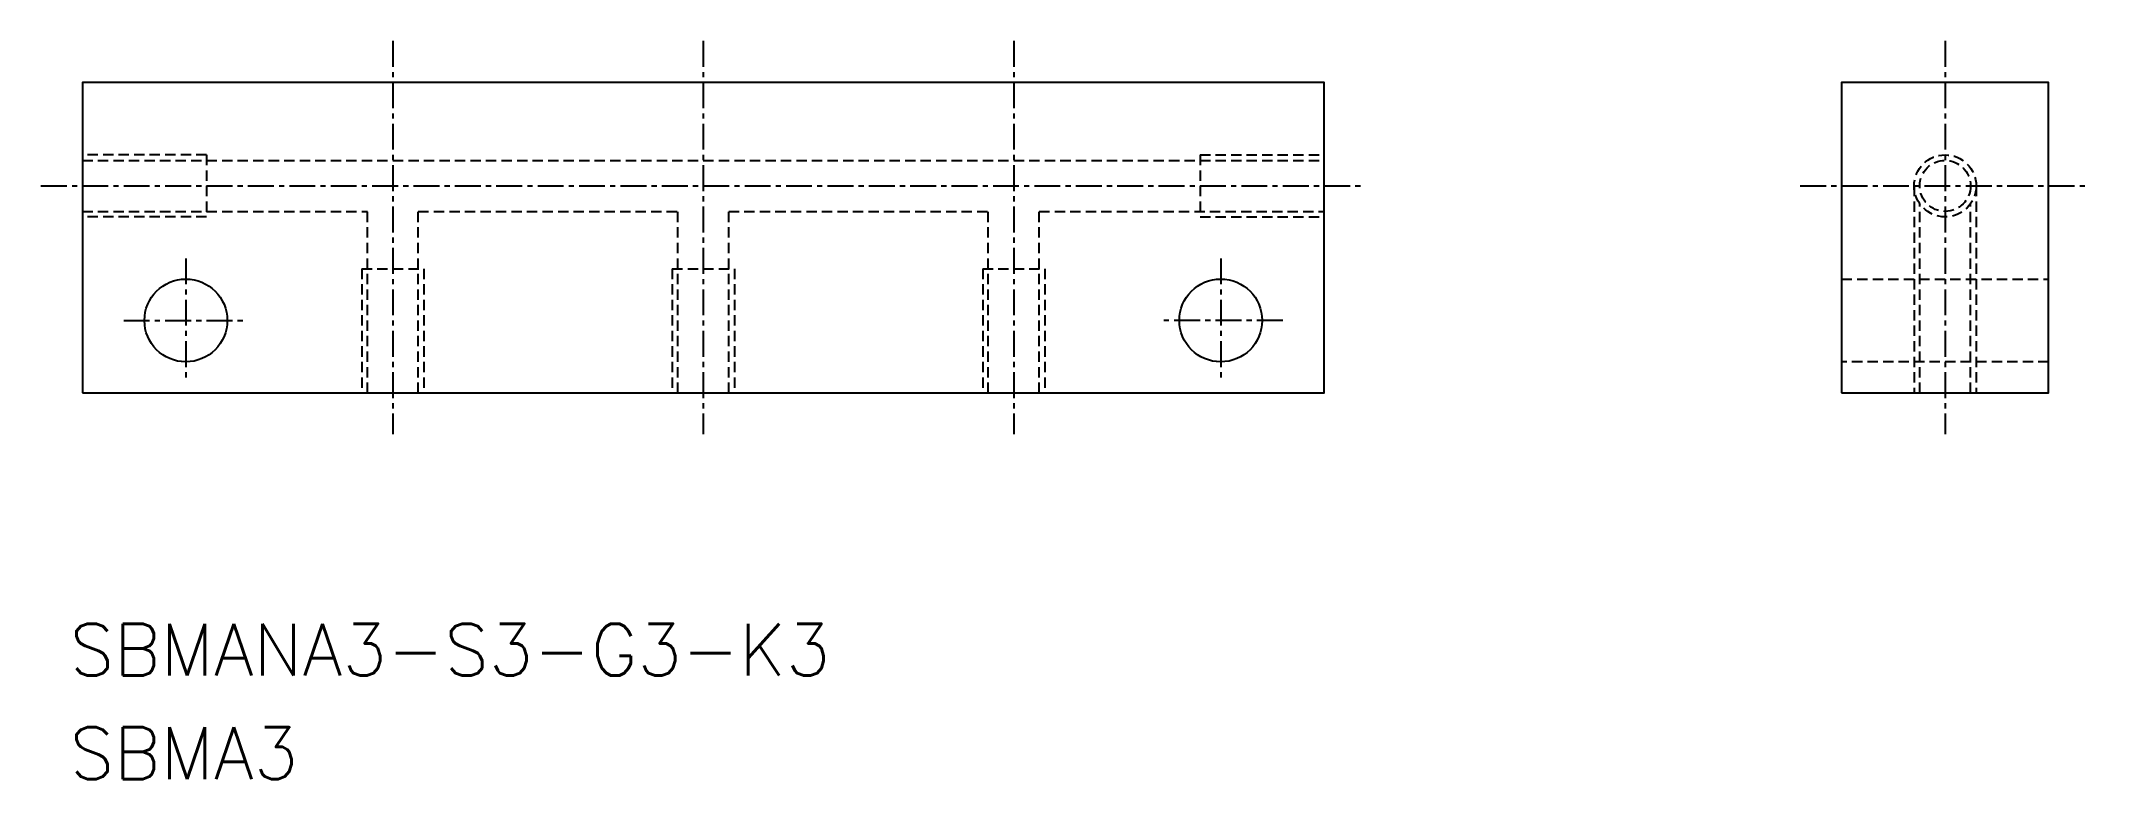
# Model space of a CAD drawing. Extents: x 90 to 189, y 78.8 to 114.5.
import ezdxf
from ezdxf.enums import TextEntityAlignment as Align

# ---------------------------------------------------------------- set-up
doc = ezdxf.new("R2010")
doc.units = 0
doc.linetypes.add('CENTER', pattern=[2, 1.25, -0.25, 0.25, -0.25])
doc.linetypes.add('DASHED', pattern=[0.75, 0.5, -0.25])
doc.layers.get('0').update_dxf_attribs({"linetype": 'CONTINUOUS'})
doc.layers.add('CENTER', color=1, linetype='CENTER')
doc.styles.get("Standard").update_dxf_attribs({"font": 'txt.shx', "bigfont": 'extfont.shx'})

msp = doc.modelspace()

# ---------------------------------------------------------------- linework, layer by layer
at = {"color": 3, "linetype": 'DASHED'}
for p, q in [((98, 109), (92, 109)), ((98, 109), (98, 106)), ((146, 109), (146, 106)), ((146, 109), (152, 109)), ((92, 108.729), (152, 108.729)), ((180.5, 107.5), (180.5, 97.5)), ((183.5, 107.5), (183.5, 97.5)), ((92, 106.27), (105.77, 106.27)), ((98, 106), (92, 106)), ((105.77, 97.5), (105.77, 106.27)), ((108.23, 97.5), (108.23, 106.27)), ((108.23, 106.27), (120.77, 106.27)), ((120.77, 97.5), (120.77, 106.27)), ((123.23, 97.5), (123.23, 106.27)), ((123.23, 106.27), (135.77, 106.27)), ((135.77, 97.5), (135.77, 106.27)), ((138.23, 97.5), (138.23, 106.27)), ((138.23, 106.27), (152, 106.27)), ((146, 106), (152, 106)), ((180.771, 97.5), (180.771, 106.641)), ((183.23, 97.5), (183.23, 106.641)), ((105.5, 103.5), (105.5, 97.5)), ((105.5, 103.5), (108.5, 103.5)), ((108.5, 103.5), (108.5, 97.5)), ((120.5, 103.5), (123.5, 103.5)), ((120.5, 103.5), (120.5, 97.5)), ((123.5, 103.5), (123.5, 97.5)), ((135.5, 103.5), (135.5, 97.5)), ((135.5, 103.5), (138.5, 103.5)), ((138.5, 103.5), (138.5, 97.5)), ((177, 103), (187, 103)), ((187, 99), (177, 99))]:
    msp.add_line(p, q, dxfattribs=at)
at = {"color": 7, "linetype": 'CONTINUOUS'}
for points in [[(92, 97.5), (152, 97.5), (152, 112.5), (92, 112.5)], [(177, 97.5), (187, 97.5), (187, 112.5), (177, 112.5)]]:
    msp.add_lwpolyline(points, close=True, dxfattribs=at)
at = {"color": 3, "linetype": 'DASHED'}
for radius in [1.5, 1.23]:
    msp.add_circle((182, 107.5), radius, dxfattribs=at)
at = {"color": 7, "linetype": 'CONTINUOUS'}
for centre in [(97, 101), (147, 101)]:
    msp.add_circle(centre, 2, dxfattribs=at)
at = {"layer": 'CENTER', "color": 1, "linetype": 'CENTER'}
for p, q in [((107, 114.5), (107, 95.5)), ((122, 114.5), (122, 95.5)), ((137, 114.5), (137, 95.5)), ((182, 114.5), (182, 95.5)), ((90, 107.5), (154, 107.5)), ((175, 107.5), (189, 107.5)), ((97, 104), (97, 98)), ((147, 104), (147, 98)), ((94, 101), (100, 101)), ((150, 101), (144, 101))]:
    msp.add_line(p, q, dxfattribs=at)

# ---------------------------------------------------------------- texts
at = {"color": 7, "linetype": 'CONTINUOUS'}
for s, p in [('SBMANA3-S3-G3-K3', (91.387, 85.098)), ('SBMA3', (91.387, 80.098))]:
    msp.add_text(s, height=2.5, dxfattribs=at).set_placement(p, align=Align.MIDDLE_LEFT)

doc.saveas('drawing.dxf')
